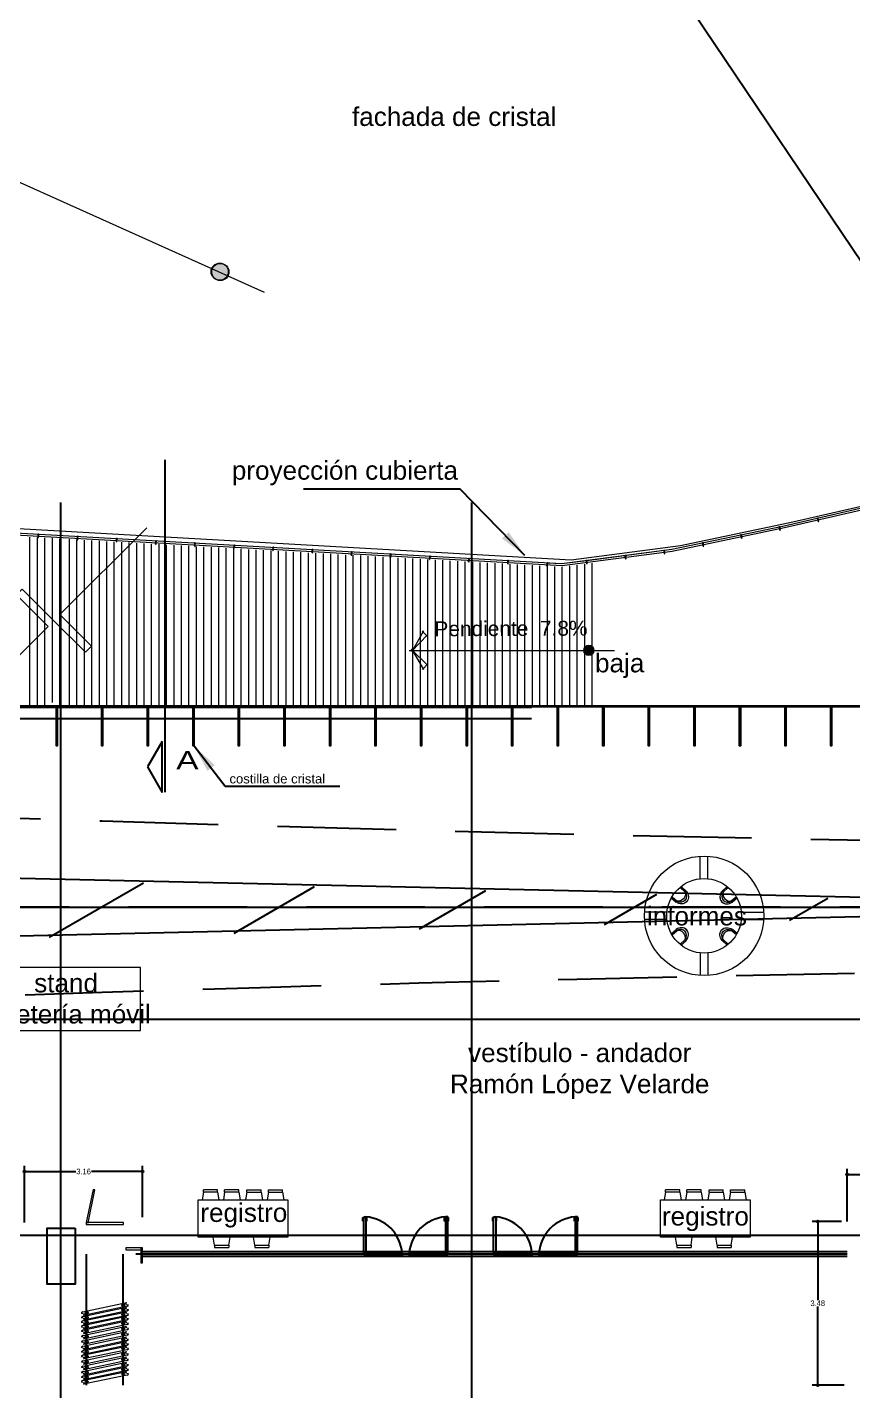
# Model space of a CAD drawing. Header units: millimetres. Extents: x 744843 to 745492, y 2520966 to 2521458.
# Drawn here: x 745370.4 to 745392.51, y 2521149.35 to 2521185.86 of the extents above; entities that cross this region are included whole.
import ezdxf

# ---------------------------------------------------------------- set-up
doc = ezdxf.new("R2010")
doc.units = ezdxf.units.MM
doc.header["$PDMODE"] = 35
doc.header["$PDSIZE"] = 1
for name, pattern in [('CENTRO2', [28.575, 19.05, -3.175, 3.175, -3.175]), ('HIDDEN', [9.525, 6.35, -3.175]), ('TRAZOS2', [9.525, 6.35, -3.175])]:
    doc.linetypes.add(name, pattern=pattern)
for name, color, linetype in [('A-Columnas_Pppal', 3, 'Continuous'), ('A_Arco', 22, 'Continuous'), ('A_Cotas_Paños', 8, 'Continuous'), ('A_Crsital_Costillas', 143, 'Continuous'), ('A_Ejes', 8, 'Continuous'), ('A_Muros_Mobiles', 16, 'Continuous'), ('PARAMENTO', 7, 'Continuous')]:
    doc.layers.add(name, color=color, linetype=linetype)
for name, color, linetype, lineweight in [('A_Barandal', 160, 'Continuous', 18), ('A_Cristal_Fachada', 151, 'Continuous', 20), ('A_Escaleras', 52, 'Continuous', 20), ('A_Muebles', 8, 'Continuous', 20), ('A_Puertas', 8, 'Continuous', 0), ('A_Textos', 4, 'Continuous', 20), ('A_Vitroblock', 143, 'Continuous', 20), ('placa de acero', 163, 'Continuous', 18)]:
    doc.layers.add(name, color=color, linetype=linetype, lineweight=lineweight)
doc.layers.get('A_Vitroblock').off()
doc.styles.add('Arial', font='arial.ttf', dxfattribs={"height": 1})
doc.styles.add('ARIAL1', font='ARIALN.TTF', dxfattribs={"width": 1.6})
doc.styles.add('escal 300', font='arial.ttf', dxfattribs={"height": 0.5})
doc.dimstyles.new('Cotas Interiores', dxfattribs={"dimtxt": 1, "dimasz": 0.75, "dimexe": 0.25, "dimexo": 1, "dimgap": 0.01, "dimtad": 1, "dimzin": 4, "dimdsep": 46, "dimtxsty": 'Arial', "dimblk": 'OPEN90', "dimcen": 2.5, "dimclrd": 256, "dimclre": 256, "dimclrt": 4, "dimazin": 1, "dimtfac": 1, "dimtmove": 0, "dimatfit": 3, "dimfxl": 1.25, "dimarcsym": 0})
doc.dimstyles.new('EJES', dxfattribs={"dimtxt": 0.25, "dimasz": 0.25, "dimexe": 0.5, "dimexo": 0.25, "dimgap": 0.01, "dimtad": 0, "dimtih": 1, "dimtoh": 1, "dimzin": 4, "dimdsep": 46, "dimtxsty": 'Standard', "dimblk": 'ORIGIN', "dimcen": 0.09, "dimclrd": 8, "dimclre": 8, "dimclrt": 4, "dimadec": 1, "dimazin": 0, "dimtfac": 1, "dimtofl": 0, "dimtmove": 2, "dimatfit": 3, "dimfxl": 0.15, "dimtolj": 1, "dimtzin": 0, "dimlwd": -1, "dimlwe": -1, "dimarcsym": 0})

# ---------------------------------------------------------------- blocks, each defined once
blk = doc.blocks.new('ARCO.A')
at = {"layer": 'A_Arco', "linetype": 'HIDDEN', "ltscale": 0.5}
blk.add_line((7.946, -18.364), (127.434, -18.364), dxfattribs=at)
blk.add_lwpolyline([(-1.81, -18.364), (-2.31, -14.364, 0.011309), (65.492, -16.72, 0.011377), (137.69, -14.364), (137.19, -18.364), (137.69, -22.364, 0.011377), (65.492, -20.007, 0.011309), (-2.31, -22.364)], format="xyb", close=True, dxfattribs=at)
blk = doc.blocks.new('_Open90')
at = {"color": 0, "linetype": 'ByBlock', "lineweight": -2}
for p, q in [((-0.5, 0.5), (0, 0)), ((0, 0), (-1, 0)), ((0, 0), (-0.5, -0.5))]:
    blk.add_line(p, q, dxfattribs=at)
blk = doc.blocks.new('_Origin')
at = {"color": 0, "linetype": 'ByBlock', "lineweight": -2}
blk.add_line((0, 0), (-1, 0), dxfattribs=at)
blk.add_circle((0, 0), 0.5, dxfattribs=at)
blk = doc.blocks.new('*D215')
at = {"layer": 'A_Cotas_Paños', "color": 8, "transparency": 16777216}
for p, q in [((745370.325, 2521153.847), (745370.325, 2521155.367)), ((745370.375, 2521155.217), (745371.696, 2521155.217)), ((745373.437, 2521155.217), (745372.116, 2521155.217)), ((745373.487, 2521153.997), (745373.487, 2521155.367))]:
    blk.add_line(p, q, dxfattribs=at)
at = {"layer": 'Defpoints', "color": 0, "transparency": 16777216}
for p in [(745370.325, 2521155.217), (745373.487, 2521153.847), (745370.325, 2521153.697)]:
    blk.add_point(p, dxfattribs=at)
at = {"layer": 'A_Cotas_Paños', "color": 8, "transparency": 16777216, "xscale": 0.05, "yscale": 0.05, "zscale": 0.05, "rotation": 180}
blk.add_blockref('_Origin', (745370.325, 2521155.217), dxfattribs=at)
at = {"layer": 'A_Cotas_Paños', "color": 8, "transparency": 16777216, "xscale": 0.05, "yscale": 0.05, "zscale": 0.05}
blk.add_blockref('_Origin', (745373.487, 2521155.217), dxfattribs=at)
at = {"layer": 'A_Cotas_Paños', "color": 4, "transparency": 16777216, "insert": (745371.906, 2521155.217), "char_height": 0.15, "attachment_point": 5}
blk.add_mtext('\\A1;3.16', dxfattribs=at)
blk = doc.blocks.new('*D217')
at = {"layer": 'A_Cotas_Paños', "color": 8, "transparency": 16777216}
for p, q in [((745392.357, 2521153.88), (745392.357, 2521155.288)), ((745395.483, 2521154.03), (745395.483, 2521155.288)), ((745392.407, 2521155.138), (745393.71, 2521155.138)), ((745395.433, 2521155.138), (745394.13, 2521155.138))]:
    blk.add_line(p, q, dxfattribs=at)
at = {"layer": 'Defpoints', "color": 0, "transparency": 16777216}
for p in [(745395.483, 2521155.138), (745392.357, 2521153.73), (745395.483, 2521153.88)]:
    blk.add_point(p, dxfattribs=at)
at = {"layer": 'A_Cotas_Paños', "color": 8, "transparency": 16777216, "xscale": 0.05, "yscale": 0.05, "zscale": 0.05, "rotation": 180}
blk.add_blockref('_Origin', (745392.357, 2521155.138), dxfattribs=at)
at = {"layer": 'A_Cotas_Paños', "color": 8, "transparency": 16777216, "xscale": 0.05, "yscale": 0.05, "zscale": 0.05}
blk.add_blockref('_Origin', (745395.483, 2521155.138), dxfattribs=at)
at = {"layer": 'A_Cotas_Paños', "color": 4, "transparency": 16777216, "insert": (745393.92, 2521155.138), "char_height": 0.15, "attachment_point": 5}
blk.add_mtext('\\A1;3.13', dxfattribs=at)
blk = doc.blocks.new('*D214')
at = {"layer": 'A_Cotas_Paños', "color": 8, "transparency": 16777216}
for p, q in [((745392.207, 2521153.88), (745391.419, 2521153.88)), ((745391.569, 2521153.83), (745391.569, 2521151.772)), ((745391.569, 2521149.545), (745391.569, 2521151.602)), ((745392.28, 2521149.495), (745391.419, 2521149.495))]:
    blk.add_line(p, q, dxfattribs=at)
at = {"layer": 'Defpoints', "color": 0, "transparency": 16777216}
for p in [(745391.569, 2521153.88), (745392.357, 2521153.88), (745392.43, 2521149.495)]:
    blk.add_point(p, dxfattribs=at)
at = {"layer": 'A_Cotas_Paños', "color": 8, "transparency": 16777216, "xscale": 0.05, "yscale": 0.05, "zscale": 0.05}
for p, rotation in [((745391.569, 2521153.88), 90), ((745391.569, 2521149.495), 270)]:
    blk.add_blockref('_Origin', p, dxfattribs=dict(at, rotation=rotation))
at = {"layer": 'A_Cotas_Paños', "color": 4, "transparency": 16777216, "insert": (745391.569, 2521151.687), "char_height": 0.15, "attachment_point": 5}
blk.add_mtext('\\A1;3.48', dxfattribs=at)
blk = doc.blocks.new('mesa salon')
at = {"layer": 'A_Muebles'}
for p, q in [((744027.801, 2519189.042), (744027.421, 2519189.042)), ((744027.421, 2519188.982), (744027.421, 2519189.042)), ((744027.801, 2519188.982), (744027.801, 2519189.042)), ((744028.378, 2519189.042), (744027.998, 2519189.042)), ((744027.998, 2519188.982), (744027.998, 2519189.042)), ((744028.378, 2519188.982), (744028.378, 2519189.042)), ((744028.593, 2519189.042), (744028.973, 2519189.042)), ((744028.593, 2519188.982), (744028.593, 2519189.042)), ((744028.973, 2519188.982), (744028.973, 2519189.042)), ((744029.163, 2519189.042), (744029.543, 2519189.042)), ((744029.163, 2519188.982), (744029.163, 2519189.042)), ((744029.543, 2519188.982), (744029.543, 2519189.042)), ((744027.421, 2519188.982), (744027.387, 2519188.773)), ((744027.801, 2519188.982), (744027.421, 2519188.982)), ((744027.801, 2519188.982), (744027.836, 2519188.773)), ((744027.998, 2519188.982), (744027.963, 2519188.773)), ((744028.378, 2519188.982), (744027.998, 2519188.982)), ((744028.378, 2519188.982), (744028.413, 2519188.773)), ((744028.593, 2519188.982), (744028.557, 2519188.773)), ((744028.593, 2519188.982), (744028.973, 2519188.982)), ((744028.973, 2519188.982), (744029.007, 2519188.773)), ((744029.163, 2519188.982), (744029.128, 2519188.773)), ((744029.163, 2519188.982), (744029.543, 2519188.982)), ((744029.543, 2519188.982), (744029.578, 2519188.773)), ((744027.785, 2519187.563), (744027.75, 2519187.773)), ((744028.165, 2519187.563), (744027.785, 2519187.563)), ((744027.785, 2519187.563), (744027.785, 2519187.503)), ((744028.165, 2519187.563), (744028.2, 2519187.773)), ((744028.165, 2519187.563), (744028.165, 2519187.503)), ((744028.861, 2519187.563), (744028.827, 2519187.773)), ((744029.241, 2519187.563), (744028.861, 2519187.563)), ((744028.861, 2519187.563), (744028.861, 2519187.503)), ((744029.241, 2519187.563), (744029.277, 2519187.773)), ((744029.241, 2519187.563), (744029.241, 2519187.503)), ((744028.165, 2519187.503), (744027.785, 2519187.503)), ((744029.241, 2519187.503), (744028.861, 2519187.503))]:
    blk.add_line(p, q, dxfattribs=at)
blk.add_lwpolyline([(744027.282, 2519188.773), (744027.282, 2519187.773), (744029.682, 2519187.773), (744029.682, 2519188.773)], close=True, dxfattribs=at)
blk = doc.blocks.new('uioo-flat-1')
at = {"layer": 'A_Escaleras', "lineweight": 9}
for p, q in [((-223.19, 27.06), (-220.862, 29.387)), ((-224.356, 27.585), (-224.199, 27.742)), ((-223.51, 26.74), (-224.356, 27.585)), ((-224.199, 27.742), (-223.354, 26.896)), ((-223.19, 27.06), (-222.344, 26.214)), ((-225.911, 24.339), (-223.51, 26.74)), ((-223.354, 26.896), (-222.508, 26.051)), ((-222.508, 26.051), (-222.344, 26.214))]:
    blk.add_line(p, q, dxfattribs=at)
blk = doc.blocks.new('Flecha_3-flat-2-flat-1')
at = {"layer": 'A_Escaleras'}
for p, q in [((-0.032, -0.033), (0.402, 0.414)), ((0.292, 0.52), (-0.023, -0.04)), ((0.402, 0.374), (0.258, 0.515)), ((-0.033, 0.033), (0.41, -0.406)), ((0.301, -0.515), (-0.023, 0.04)), ((0.409, -0.366), (0.268, -0.51))]:
    blk.add_line(p, q, dxfattribs=at)
blk = doc.blocks.new('A$C05567849')
at = {"layer": 'A_Muros_Mobiles', "color": 8, "linetype": 'ByBlock', "lineweight": 5}
for p, q in [((-12, 0), (-12.35, -0.17)), ((-12, 0), (0, 0)), ((0, 0), (-0.35, -0.17)), ((-12.35, -0.17), (-12.35, -0.33)), ((-12, -0.5), (-12.35, -0.33)), ((-12, -0.5), (-11.65, -0.67)), ((-12, -1), (-11.65, -0.83)), ((0, -1), (-12, -1)), ((-11.65, -0.83), (-11.65, -0.67)), ((-0.35, -0.17), (-0.35, -0.33)), ((0, -0.5), (-0.35, -0.33)), ((0, -0.5), (0.35, -0.67)), ((0, -1), (0.35, -0.83)), ((0.35, -0.83), (0.35, -0.67))]:
    blk.add_line(p, q, dxfattribs=at)
for centre, radius in [((-11, -0.5), 0.373), ((-11, -0.5), 0.0915), ((-1, -0.5), 0.373), ((-1, -0.5), 0.0915)]:
    blk.add_circle(centre, radius, dxfattribs=at)
blk = doc.blocks.new('A$C051F1080-flat-17')
at = {"layer": 'A_Muros_Mobiles'}
for p, q in [((0, 0), (0, 0.06)), ((0, 0.06), (1, 0.06)), ((1, 0), (0, 0)), ((1, 0.06), (1, 0))]:
    blk.add_line(p, q, dxfattribs=at)
at = {"layer": 'A_Muros_Mobiles', "color": 8}
for p, q in [((0.887, 0.072), (0.887, 0.081)), ((0.887, 0.081), (0.982, 0.081)), ((0.982, 0.072), (0.887, 0.072)), ((0.962, 0.06), (0.962, 0.072)), ((0.962, 0.072), (0.97, 0.072)), ((0.97, 0.06), (0.962, 0.06)), ((0.97, 0), (0.962, 0)), ((0.962, 0), (0.962, -0.012)), ((0.97, 0.072), (0.97, 0.06)), ((0.97, -0.012), (0.97, 0)), ((0.982, 0.081), (0.982, 0.072)), ((0.982, -0.012), (0.887, -0.012)), ((0.887, -0.012), (0.887, -0.021)), ((0.887, -0.021), (0.982, -0.021)), ((0.962, -0.012), (0.97, -0.012)), ((0.982, -0.021), (0.982, -0.012))]:
    blk.add_line(p, q, dxfattribs=at)
blk = doc.blocks.new('A$C051F1080-flat-18')
at = {"color": 16}
for p, q in [((-0.06, 1), (0, 1)), ((0, 0), (-0.06, 0))]:
    blk.add_line(p, q, dxfattribs=at)
at = {"layer": 'A_Muros_Mobiles', "color": 8}
for p, q in [((-0.081, 0.887), (-0.081, 0.982)), ((-0.081, 0.982), (-0.072, 0.982)), ((-0.072, 0.887), (-0.081, 0.887)), ((-0.072, 0.982), (-0.072, 0.887)), ((-0.072, 0.962), (-0.072, 0.97)), ((-0.072, 0.97), (-0.06, 0.97)), ((-0.06, 0.962), (-0.072, 0.962)), ((-0.06, 0.97), (-0.06, 0.962)), ((0, 0.97), (0, 0.962)), ((0.012, 0.97), (0, 0.97)), ((0, 0.962), (0.012, 0.962)), ((0.012, 0.982), (0.012, 0.887)), ((0.021, 0.982), (0.012, 0.982)), ((0.012, 0.962), (0.012, 0.97)), ((0.012, 0.887), (0.021, 0.887)), ((0.021, 0.887), (0.021, 0.982))]:
    blk.add_line(p, q, dxfattribs=at)
at = {"layer": 'A_Muros_Mobiles', "color": 16}
for p, q in [((-0.06, 0), (-0.06, 1)), ((0, 1), (0, 0))]:
    blk.add_line(p, q, dxfattribs=at)
blk = doc.blocks.new('A$C0FF00F17-flat-9')
at = {"layer": 'A_Muros_Mobiles', "color": 8, "linetype": 'TRAZOS2'}
blk.add_ellipse((-0.054, -0.024), major_axis=(-0.748, 0.748), ratio=1, start_param=4.006528, end_param=5.41825, dxfattribs=at)
at = {"layer": 'A_Muros_Mobiles'}
for name, p in [('A$C051F1080-flat-18', (0.03, 0.03)), ('A$C051F1080-flat-17', (0, 0))]:
    blk.add_blockref(name, p, dxfattribs=at)
blk = doc.blocks.new('A$C051F1080-flat-19')
at = {"layer": 'A_Muros_Mobiles'}
for p, q in [((0, 0.06), (-1, 0.06)), ((-1, 0.06), (-1, 0)), ((-1, 0), (0, 0)), ((0, 0), (0, 0.06))]:
    blk.add_line(p, q, dxfattribs=at)
at = {"layer": 'A_Muros_Mobiles', "color": 8}
for p, q in [((-0.887, 0.081), (-0.982, 0.081)), ((-0.982, 0.081), (-0.982, 0.072)), ((-0.982, 0.072), (-0.887, 0.072)), ((-0.962, 0.072), (-0.97, 0.072)), ((-0.97, 0.072), (-0.97, 0.06)), ((-0.97, 0.06), (-0.962, 0.06)), ((-0.97, 0), (-0.962, 0)), ((-0.97, -0.012), (-0.97, 0)), ((-0.962, 0.06), (-0.962, 0.072)), ((-0.962, 0), (-0.962, -0.012)), ((-0.887, 0.072), (-0.887, 0.081)), ((-0.982, -0.012), (-0.887, -0.012)), ((-0.982, -0.021), (-0.982, -0.012)), ((-0.887, -0.021), (-0.982, -0.021)), ((-0.962, -0.012), (-0.97, -0.012)), ((-0.887, -0.012), (-0.887, -0.021))]:
    blk.add_line(p, q, dxfattribs=at)
blk = doc.blocks.new('A$C051F1080-flat-20')
at = {"layer": 'A_Muros_Mobiles', "color": 8}
for p, q in [((-0.021, 0.887), (-0.021, 0.982)), ((-0.021, 0.982), (-0.012, 0.982)), ((-0.012, 0.887), (-0.021, 0.887)), ((-0.012, 0.982), (-0.012, 0.887)), ((-0.012, 0.962), (-0.012, 0.97)), ((-0.012, 0.97), (0, 0.97)), ((0, 0.962), (-0.012, 0.962)), ((0, 0.97), (0, 0.962)), ((0.06, 0.97), (0.06, 0.962)), ((0.072, 0.97), (0.06, 0.97)), ((0.06, 0.962), (0.072, 0.962)), ((0.072, 0.982), (0.072, 0.887)), ((0.081, 0.982), (0.072, 0.982)), ((0.072, 0.962), (0.072, 0.97)), ((0.072, 0.887), (0.081, 0.887)), ((0.081, 0.887), (0.081, 0.982))]:
    blk.add_line(p, q, dxfattribs=at)
at = {"layer": 'A_Muros_Mobiles'}
for p, q in [((0.06, 1), (0, 1)), ((0, 1), (0, 0)), ((0.06, 0), (0.06, 1)), ((0, 0), (0.06, 0))]:
    blk.add_line(p, q, dxfattribs=at)
blk = doc.blocks.new('A$C0FF00F17-flat-10')
at = {"layer": 'A_Muros_Mobiles', "color": 8, "linetype": 'TRAZOS2'}
blk.add_ellipse((0.054, -0.024), major_axis=(-0.748, -0.748), ratio=1, start_param=-2.276657, end_param=-0.864936, dxfattribs=at)
at = {"layer": 'A_Muros_Mobiles'}
for name, p in [('A$C051F1080-flat-20', (-0.03, 0.03)), ('A$C051F1080-flat-19', (0, 0))]:
    blk.add_blockref(name, p, dxfattribs=at)
blk = doc.blocks.new('gdsx')
at = {"color": 251}
for p, q in [((745328.941, 2521133.402), (745328.954, 2521133.402)), ((745328.941, 2521133.394), (745328.954, 2521133.394)), ((745328.941, 2521133.388), (745328.954, 2521133.388)), ((745328.941, 2521133.382), (745328.954, 2521133.382)), ((745328.941, 2521133.378), (745328.954, 2521133.378)), ((745328.941, 2521133.374), (745328.954, 2521133.374)), ((745328.941, 2521133.372), (745328.954, 2521133.372)), ((745328.941, 2521133.37), (745328.954, 2521133.37))]:
    blk.add_line(p, q, dxfattribs=at)
at = {"layer": 'placa de acero'}
for p, q in [((745328.941, 2521133.369), (745328.941, 2521133.469)), ((745328.941, 2521133.469), (745328.954, 2521133.469)), ((745328.941, 2521133.469), (745328.954, 2521133.469)), ((745328.941, 2521133.369), (745328.941, 2521133.469)), ((745328.954, 2521133.409), (745328.941, 2521133.409)), ((745328.954, 2521133.409), (745328.941, 2521133.409)), ((745328.941, 2521133.369), (745328.954, 2521133.369)), ((745328.941, 2521133.369), (745328.954, 2521133.369)), ((745328.954, 2521133.369), (745328.954, 2521133.469)), ((745328.954, 2521133.369), (745328.954, 2521133.469))]:
    blk.add_line(p, q, dxfattribs=at)
blk.add_circle((745328.948, 2521133.439), 0.00635, dxfattribs=at)
blk.add_circle((745328.948, 2521133.439), 0.00635, dxfattribs=at)

msp = doc.modelspace()

# ---------------------------------------------------------------- hatches: boundary and pattern name
at = {"layer": 'A_Arco'}
h = msp.add_hatch(dxfattribs=at)
h.set_pattern_fill('LINE', color=256, scale=0.75, angle=30.0147, style=0)
h.set_pattern_definition([(30.01473568, (-1312.633, 561.468), (-1.1911553357, 2.0619167123), [])])
h.paths.add_polyline_path([(745151.631, 2521167.947), (745404.311, 2521162.258), (745151.634, 2521156.44)])
at = {"layer": 'A_Escaleras'}
for points in [[(745375.683, 2521179.129, -1), (745375.421, 2521179.506, -1)], [(745385.513, 2521169.29, 1), (745385.365, 2521169.059, 1)]]:
    msp.add_hatch(color=256, dxfattribs=at).paths.add_polyline_path(points)

# ---------------------------------------------------------------- linework, layer by layer
at = {"color": 8, "ltscale": 0.15}
msp.add_line((745374.084, 2521174.279, 0.927), (745374.084, 2521165.377, 0.927), dxfattribs=at)
at = {"color": 8, "ltscale": 2.5}
for p, q in [((745374.009, 2521166.733, 0.927), (745373.616, 2521166.052, 0.927)), ((745374.009, 2521165.37, 0.927), (745374.009, 2521166.733, 0.927)), ((745373.616, 2521166.052, 0.927), (745374.009, 2521165.37, 0.927))]:
    msp.add_line(p, q, dxfattribs=at)
at = {"color": 1, "linetype": 'CENTRO2'}
msp.add_line((745392.357, 2521153.002), (745371.987, 2521153.002), dxfattribs=at)
at = {"color": 16, "linetype": 'Continuous'}
for p, q in [((745392.357, 2521153.062), (745373.487, 2521153.062)), ((745392.357, 2521152.942), (745373.487, 2521152.942))]:
    msp.add_line(p, q, dxfattribs=at)
at = {"layer": 'A-Columnas_Pppal'}
msp.add_lwpolyline([(745371.678, 2521153.697), (745371.678, 2521152.198), (745370.928, 2521152.198), (745370.928, 2521153.697)], close=True, dxfattribs=at)
at = {"layer": 'A_Arco'}
msp.add_line((745468.683, 2521066.502), (745205.707, 2521458.024), dxfattribs=at)
msp.add_lwpolyline([(745151.652, 2521167.997), (745404.332, 2521162.308), (745151.655, 2521156.49)], close=True, dxfattribs=at)
at = {"layer": 'A_Barandal'}
msp.add_line((745372.168, 2521172.242, 2.46), (745372.168, 2521172.242, 2.46), dxfattribs=at)
at = {"layer": 'A_Barandal', "elevation": 2.46}
for points in [[(745353.797, 2521185.408), (745354.118, 2521183.754), (745354.909, 2521181.482), (745356.374, 2521178.955), (745357.933, 2521177.05), (745359.921, 2521175.229), (745362.069, 2521173.864), (745365.187, 2521172.751), (745368.477, 2521172.363), (745384.721, 2521171.449), (745387.668, 2521171.834), (745390.68, 2521172.463), (745393.6, 2521173.135), (745396.751, 2521173.484), (745399.911, 2521173.548), (745403.076, 2521173.338), (745406.106, 2521172.853), (745409.156, 2521172.062), (745412.268, 2521171.381), (745414.923, 2521171.316), (745416.676, 2521171.266), (745422.635, 2521171.464), (745422.765, 2521171.472)], [(745356.259, 2521179.254), (745356.416, 2521178.984), (745357.97, 2521177.085), (745359.952, 2521175.27), (745362.091, 2521173.91), (745365.198, 2521172.801), (745368.482, 2521172.414), (745384.719, 2521171.5), (745387.66, 2521171.884), (745390.67, 2521172.513), (745393.592, 2521173.185), (745396.747, 2521173.534), (745399.912, 2521173.599), (745403.082, 2521173.388), (745406.116, 2521172.903), (745409.168, 2521172.112), (745412.274, 2521171.432), (745414.924, 2521171.366), (745416.676, 2521171.316), (745422.633, 2521171.515), (745422.762, 2521171.523)], [(745385.381, 2521171.586), (745387.66, 2521171.884), (745390.67, 2521172.513), (745393.592, 2521173.185), (745396.747, 2521173.534), (745399.912, 2521173.599), (745403.082, 2521173.388), (745406.116, 2521172.903), (745409.168, 2521172.112), (745412.274, 2521171.432), (745414.924, 2521171.366), (745416.676, 2521171.316), (745422.633, 2521171.515), (745422.764, 2521171.523)], [(745384.333, 2521171.521), (745384.719, 2521171.5), (745385.375, 2521171.585)]]:
    msp.add_lwpolyline(points, dxfattribs=at)
at = {"layer": 'A_Cristal_Fachada', "linetype": 'Continuous'}
msp.add_lwpolyline([(745348.976, 2521159.6), (745360.237, 2521159.601), (745360.237, 2521167.676), (745396.397, 2521167.676), (745396.397, 2521167.688), (745360.225, 2521167.688), (745360.225, 2521159.613), (745348.976, 2521159.612)], close=True, dxfattribs=at)
at = {"layer": 'A_Crsital_Costillas'}
for points in [[(745371.177, 2521167.676), (745371.196, 2521167.676), (745371.196, 2521166.616), (745371.177, 2521166.616)], [(745372.397, 2521167.676), (745372.416, 2521167.676), (745372.416, 2521166.616), (745372.397, 2521166.616)], [(745373.617, 2521167.676), (745373.636, 2521167.676), (745373.636, 2521166.616), (745373.617, 2521166.616)], [(745374.837, 2521167.676), (745374.856, 2521167.676), (745374.856, 2521166.616), (745374.837, 2521166.616)], [(745376.057, 2521167.676), (745376.076, 2521167.676), (745376.076, 2521166.616), (745376.057, 2521166.616)], [(745377.277, 2521167.676), (745377.296, 2521167.676), (745377.296, 2521166.616), (745377.277, 2521166.616)], [(745378.497, 2521167.676), (745378.516, 2521167.676), (745378.516, 2521166.616), (745378.497, 2521166.616)], [(745379.717, 2521167.676), (745379.736, 2521167.676), (745379.736, 2521166.616), (745379.717, 2521166.616)], [(745380.937, 2521167.676), (745380.956, 2521167.676), (745380.956, 2521166.616), (745380.937, 2521166.616)], [(745382.157, 2521167.676), (745382.176, 2521167.676), (745382.176, 2521166.616), (745382.157, 2521166.616)], [(745383.377, 2521167.676), (745383.396, 2521167.676), (745383.396, 2521166.616), (745383.377, 2521166.616)], [(745384.597, 2521167.676), (745384.616, 2521167.676), (745384.616, 2521166.616), (745384.597, 2521166.616)], [(745385.817, 2521167.676), (745385.836, 2521167.676), (745385.836, 2521166.616), (745385.817, 2521166.616)], [(745387.037, 2521167.676), (745387.056, 2521167.676), (745387.056, 2521166.616), (745387.037, 2521166.616)], [(745388.257, 2521167.676), (745388.276, 2521167.676), (745388.276, 2521166.616), (745388.257, 2521166.616)], [(745389.477, 2521167.676), (745389.496, 2521167.676), (745389.496, 2521166.616), (745389.477, 2521166.616)], [(745390.697, 2521167.676), (745390.716, 2521167.676), (745390.716, 2521166.616), (745390.697, 2521166.616)], [(745391.917, 2521167.676), (745391.936, 2521167.676), (745391.936, 2521166.616), (745391.917, 2521166.616)]]:
    msp.add_lwpolyline(points, close=True, dxfattribs=at)
at = {"layer": 'A_Ejes'}
for p, q in [((745371.3, 2521057.851), (745371.3, 2521173.138)), ((745382.3, 2521057.851), (745382.3, 2521173.138))]:
    msp.add_line(p, q, dxfattribs=at)
at = {"layer": 'A_Ejes', "ltscale": 0.5}
for p, q in [((745296.02, 2521167.668), (745459.353, 2521167.668)), ((745296.02, 2521162.298), (745459.353, 2521162.298)), ((745302.007, 2521159.298), (745459.353, 2521159.298)), ((745296.02, 2521153.508), (745459.353, 2521153.508))]:
    msp.add_line(p, q, dxfattribs=at)
at = {"layer": 'A_Escaleras'}
msp.add_line((745376.748, 2521178.764), (745368.599, 2521182.425), dxfattribs=at)
at = {"layer": 'A_Escaleras', "lineweight": 9}
for p, q in [((745370.468, 2521167.688), (745370.468, 2521172.211)), ((745370.668, 2521167.688), (745370.668, 2521172.2)), ((745370.868, 2521167.688), (745370.868, 2521172.189)), ((745371.068, 2521167.783), (745371.068, 2521172.177)), ((745371.268, 2521167.688), (745371.268, 2521172.166)), ((745371.528, 2521167.688), (745371.528, 2521172.151)), ((745371.728, 2521167.688), (745371.728, 2521172.14)), ((745371.928, 2521167.688), (745371.928, 2521172.129)), ((745372.128, 2521167.688), (745372.128, 2521172.118)), ((745372.328, 2521167.688), (745372.328, 2521172.106)), ((745372.528, 2521167.688), (745372.528, 2521172.095)), ((745372.728, 2521167.688), (745372.728, 2521172.084)), ((745372.928, 2521167.688), (745372.928, 2521172.073)), ((745373.128, 2521167.688), (745373.128, 2521172.061)), ((745373.328, 2521167.688), (745373.328, 2521172.05)), ((745373.528, 2521167.688), (745373.528, 2521172.039)), ((745373.528, 2521167.688), (745373.528, 2521172.039)), ((745373.728, 2521167.688), (745373.728, 2521172.028)), ((745373.928, 2521167.688), (745373.928, 2521172.016)), ((745374.128, 2521167.688), (745374.128, 2521172.005)), ((745374.328, 2521167.688), (745374.328, 2521171.994)), ((745374.328, 2521167.688), (745374.328, 2521171.994)), ((745374.528, 2521167.688), (745374.528, 2521171.983)), ((745374.728, 2521167.688), (745374.728, 2521171.971)), ((745374.928, 2521167.688), (745374.928, 2521171.96)), ((745375.128, 2521167.688), (745375.128, 2521171.949)), ((745375.328, 2521167.688), (745375.328, 2521171.938)), ((745375.528, 2521167.688), (745375.528, 2521171.926)), ((745375.728, 2521167.688), (745375.728, 2521171.915)), ((745375.928, 2521167.688), (745375.928, 2521171.904)), ((745376.128, 2521167.688), (745376.128, 2521171.892)), ((745376.328, 2521167.688), (745376.328, 2521171.881)), ((745376.528, 2521167.688), (745376.528, 2521171.87)), ((745376.728, 2521167.688), (745376.728, 2521171.859)), ((745376.728, 2521167.688), (745376.728, 2521171.859)), ((745376.928, 2521167.688), (745376.928, 2521171.847)), ((745377.128, 2521167.688), (745377.128, 2521171.836)), ((745377.328, 2521167.688), (745377.328, 2521171.825)), ((745377.528, 2521167.688), (745377.528, 2521171.814)), ((745377.528, 2521167.688), (745377.528, 2521171.814)), ((745377.728, 2521167.688), (745377.728, 2521171.802)), ((745377.928, 2521167.688), (745377.928, 2521171.791)), ((745378.128, 2521167.688), (745378.128, 2521171.78)), ((745378.328, 2521167.688), (745378.328, 2521171.769)), ((745378.528, 2521167.688), (745378.528, 2521171.757)), ((745378.728, 2521167.688), (745378.728, 2521171.746)), ((745378.928, 2521167.688), (745378.928, 2521171.735)), ((745379.128, 2521167.688), (745379.128, 2521171.724)), ((745379.128, 2521167.688), (745379.128, 2521171.724)), ((745379.328, 2521167.688), (745379.328, 2521171.712)), ((745379.528, 2521167.688), (745379.528, 2521171.701)), ((745379.728, 2521167.688), (745379.728, 2521171.69)), ((745379.928, 2521167.688), (745379.928, 2521171.678)), ((745380.128, 2521167.688), (745380.128, 2521171.667)), ((745380.328, 2521167.688), (745380.328, 2521171.656)), ((745380.528, 2521167.688), (745380.528, 2521171.645)), ((745380.728, 2521167.688), (745380.728, 2521171.633)), ((745380.928, 2521167.688), (745380.928, 2521171.622)), ((745381.128, 2521167.688), (745381.128, 2521171.611)), ((745381.328, 2521167.688), (745381.328, 2521171.6)), ((745381.528, 2521167.688), (745381.528, 2521171.588)), ((745381.728, 2521167.688), (745381.728, 2521171.577)), ((745381.928, 2521167.688), (745381.928, 2521171.566)), ((745382.128, 2521167.688), (745382.128, 2521171.555)), ((745382.328, 2521167.688), (745382.328, 2521171.543)), ((745382.328, 2521167.688), (745382.328, 2521171.543)), ((745382.528, 2521167.688), (745382.528, 2521171.532)), ((745382.728, 2521167.688), (745382.728, 2521171.521)), ((745382.928, 2521167.688), (745382.928, 2521171.51)), ((745383.128, 2521167.688), (745383.128, 2521171.498)), ((745383.128, 2521167.758), (745383.128, 2521171.498)), ((745383.328, 2521167.688), (745383.328, 2521171.487)), ((745383.528, 2521167.688), (745383.528, 2521171.476)), ((745383.728, 2521167.688), (745383.728, 2521171.464)), ((745383.928, 2521167.688), (745383.928, 2521171.453)), ((745383.928, 2521167.688), (745383.928, 2521171.453)), ((745384.128, 2521167.688), (745384.128, 2521171.442)), ((745384.328, 2521167.688), (745384.328, 2521171.431)), ((745384.528, 2521167.688), (745384.528, 2521171.419)), ((745384.728, 2521167.688), (745384.728, 2521171.409)), ((745384.928, 2521167.688), (745384.928, 2521171.435)), ((745385.128, 2521167.688), (745385.128, 2521171.461)), ((745385.328, 2521167.688), (745385.328, 2521171.488)), ((745385.528, 2521167.688), (745385.528, 2521171.514)), ((745385.562, 2521167.688), (745345.372, 2521167.688))]:
    msp.add_line(p, q, dxfattribs=at)
at = {"layer": 'A_Escaleras', "ltscale": 0.0065}
msp.add_line((745380.625, 2521169.175), (745386.124, 2521169.175), dxfattribs=at)
at = {"layer": 'A_Escaleras', "lineweight": 9}
msp.add_lwpolyline([(745360.232, 2521167.479), (745345.786, 2521167.58, -0.105208), (745354.129, 2521185.571), (745354.466, 2521183.83), (745355.252, 2521181.575), (745356.708, 2521179.064), (745358.256, 2521177.172), (745360.232, 2521175.362), (745362.362, 2521174.009), (745365.457, 2521172.904), (745368.733, 2521172.518), (745384.964, 2521171.604), (745387.897, 2521171.987), (745390.904, 2521172.615), (745393.829, 2521173.288), (745396.99, 2521173.638), (745400.16, 2521173.703), (745403.335, 2521173.492), (745406.374, 2521173.006), (745409.428, 2521172.214), (745412.527, 2521171.535)], format="xyb", dxfattribs=at)
at = {"layer": 'A_Escaleras'}
for centre, radius in [((745375.552, 2521179.318), 0.23), ((745375.567, 2521179.311), 0.23), ((745385.439, 2521169.175), 0.137)]:
    msp.add_circle(centre, radius, dxfattribs=at)
at = {"layer": 'A_Muebles', "lineweight": 9, "ltscale": 0.0065}
for p, q in [((745388.424, 2521163.06), (745388.423, 2521163.662)), ((745388.624, 2521163.061), (745388.623, 2521163.663)), ((745387.905, 2521162.85), (745388.041, 2521162.728)), ((745387.908, 2521162.85), (745388.045, 2521162.728)), ((745389.147, 2521162.85), (745389.01, 2521162.728)), ((745389.15, 2521162.85), (745389.014, 2521162.728)), ((745387.639, 2521162.551), (745387.773, 2521162.431)), ((745387.642, 2521162.551), (745387.777, 2521162.431)), ((745387.662, 2521162.577), (745387.799, 2521162.456)), ((745387.666, 2521162.577), (745387.802, 2521162.456)), ((745387.882, 2521162.823), (745388.018, 2521162.702)), ((745387.885, 2521162.823), (745388.021, 2521162.702)), ((745389.17, 2521162.823), (745389.034, 2521162.702)), ((745389.173, 2521162.823), (745389.037, 2521162.702)), ((745389.389, 2521162.577), (745389.253, 2521162.456)), ((745389.393, 2521162.577), (745389.256, 2521162.456)), ((745389.413, 2521162.551), (745389.278, 2521162.431)), ((745389.416, 2521162.551), (745389.282, 2521162.431)), ((745387.534, 2521162.165), (745386.932, 2521162.165)), ((745389.518, 2521162.165), (745390.12, 2521162.165)), ((745389.521, 2521162.165), (745390.126, 2521162.165)), ((745387.534, 2521161.965), (745386.932, 2521161.965)), ((745389.518, 2521161.965), (745390.12, 2521161.965)), ((745387.639, 2521161.58), (745387.773, 2521161.7)), ((745387.642, 2521161.58), (745387.777, 2521161.7)), ((745387.662, 2521161.554), (745387.799, 2521161.675)), ((745387.666, 2521161.554), (745387.802, 2521161.675)), ((745387.882, 2521161.308), (745388.018, 2521161.429)), ((745387.885, 2521161.308), (745388.021, 2521161.429)), ((745387.905, 2521161.281), (745388.041, 2521161.403)), ((745387.908, 2521161.281), (745388.045, 2521161.403)), ((745389.147, 2521161.281), (745389.01, 2521161.403)), ((745389.15, 2521161.281), (745389.014, 2521161.403)), ((745389.17, 2521161.308), (745389.034, 2521161.429)), ((745389.173, 2521161.308), (745389.037, 2521161.429)), ((745389.389, 2521161.554), (745389.253, 2521161.675)), ((745389.393, 2521161.554), (745389.256, 2521161.675)), ((745389.413, 2521161.58), (745389.278, 2521161.7)), ((745389.416, 2521161.58), (745389.282, 2521161.7)), ((745388.424, 2521161.071), (745388.423, 2521160.469)), ((745388.624, 2521161.07), (745388.623, 2521160.468))]:
    msp.add_line(p, q, dxfattribs=at)
at = {"layer": 'A_Muebles', "ltscale": 0.0065}
msp.add_lwpolyline([(745373.426, 2521160.68), (745369.343, 2521160.68), (745369.343, 2521158.994), (745373.426, 2521158.994)], close=True, dxfattribs=at)
at = {"layer": 'A_Muebles', "lineweight": 9, "ltscale": 0.0065}
for radius in [1.6, 1]:
    msp.add_circle((745388.526, 2521162.065), radius, dxfattribs=at)
at = {"layer": 'A_Muebles', "lineweight": 9, "ltscale": 0.0065, "extrusion": (0, 0, -1)}
for centre, major_axis, start_param, end_param in [((745387.887, 2521162.598), (0.172, -0.153), -1.447759, 1.458692), ((745387.891, 2521162.598), (0.172, -0.153), -1.447759, 1.458692), ((745387.79, 2521162.684), (0.184, -0.164), -0.871345, 0.871345), ((745387.87, 2521162.613), (-0.146, 0.13), 1.836941, 4.446244), ((745387.793, 2521162.684), (0.184, -0.164), -0.871345, 0.871345), ((745387.873, 2521162.613), (-0.146, 0.13), 1.836941, 4.446244), ((745389.164, 2521161.533), (-0.172, 0.153), -1.447759, 1.458692), ((745389.168, 2521161.533), (-0.172, 0.153), -1.447759, 1.458692), ((745389.182, 2521161.518), (0.146, -0.13), 1.836941, 4.446244), ((745389.185, 2521161.518), (0.146, -0.13), 1.836941, 4.446244), ((745389.262, 2521161.447), (-0.184, 0.164), -0.871345, 0.871345), ((745389.265, 2521161.447), (-0.184, 0.164), -0.871345, 0.871345)]:
    msp.add_ellipse(centre, major_axis=major_axis, ratio=0.875, start_param=start_param, end_param=end_param, dxfattribs=at)
at = {"layer": 'A_Muebles', "lineweight": 9, "ltscale": 0.0065}
for centre, major_axis, start_param, end_param in [((745389.164, 2521162.598), (-0.172, -0.153), -1.447759, 1.458692), ((745389.168, 2521162.598), (-0.172, -0.153), -1.447759, 1.458692), ((745389.182, 2521162.613), (0.146, 0.13), 1.836941, 4.446244), ((745389.185, 2521162.613), (0.146, 0.13), 1.836941, 4.446244), ((745389.262, 2521162.684), (-0.184, -0.164), -0.871345, 0.871345), ((745389.265, 2521162.684), (-0.184, -0.164), -0.871345, 0.871345), ((745387.887, 2521161.533), (0.172, 0.153), -1.447759, 1.458692), ((745387.891, 2521161.533), (0.172, 0.153), -1.447759, 1.458692), ((745387.87, 2521161.518), (-0.146, -0.13), 1.836941, 4.446244), ((745387.79, 2521161.447), (0.184, 0.164), -0.871345, 0.871345), ((745387.873, 2521161.518), (-0.146, -0.13), 1.836941, 4.446244), ((745387.793, 2521161.447), (0.184, 0.164), -0.871345, 0.871345)]:
    msp.add_ellipse(centre, major_axis=major_axis, ratio=0.875, start_param=start_param, end_param=end_param, dxfattribs=at)
at = {"layer": 'A_Muros_Mobiles', "color": 1, "linetype": 'CENTRO2'}
for p, q in [((745371.987, 2521149.495), (745371.987, 2521153.002)), ((745392.357, 2521153.002), (745371.987, 2521153.002)), ((745372.967, 2521149.495), (745372.967, 2521153.002))]:
    msp.add_line(p, q, dxfattribs=at)
at = {"layer": 'A_Muros_Mobiles', "color": 16, "linetype": 'Continuous'}
for p, q in [((745392.357, 2521153.062), (745373.487, 2521153.062)), ((745392.357, 2521152.942), (745373.487, 2521152.942))]:
    msp.add_line(p, q, dxfattribs=at)
at = {"layer": 'A_Puertas'}
for points in [[(745372.027, 2521153.84), (745372.21, 2521154.73), (745372.16, 2521154.737), (745371.977, 2521153.847)], [(745371.977, 2521153.797), (745372.977, 2521153.797), (745372.977, 2521153.847), (745371.977, 2521153.847)]]:
    msp.add_lwpolyline(points, close=True, dxfattribs=at)
for points in [[(745373.486, 2521153.17), (745373.036, 2521153.17), (745373.036, 2521153.12), (745373.436, 2521153.12)], [(745373.436, 2521153.17), (745373.436, 2521152.77), (745373.486, 2521152.77), (745373.486, 2521153.17)]]:
    msp.add_lwpolyline(points, dxfattribs=at)
at = {"layer": 'PARAMENTO', "color": 1}
for points in [[(745349.231, 2521153.719), (745349.216, 2521159.316), (745360.368, 2521159.157), (745360.229, 2521167.651), (745383.9, 2521167.647)], [(745349.531, 2521153.72), (745349.516, 2521159.012), (745360.673, 2521158.852), (745360.534, 2521167.351), (745383.9, 2521167.347)]]:
    msp.add_lwpolyline(points, dxfattribs=at)

# ---------------------------------------------------------------- block references
at = {"layer": 'A_Arco', "linetype": 'Continuous', "lineweight": 30, "ltscale": 0.1}
msp.add_blockref('ARCO.A', (745336.588, 2521180.672), dxfattribs=at)
at = {"layer": 'A_Barandal'}
for p, rotation in [((573810.918, -102219.982, 2.46), 12.72734152851872), ((577002.133, -102427.048, 2.46), 12.79705834724335), ((-119112.193, 38371.752, 2.46), 357.2718552800566), ((-119111.143, 38371.694, 2.46), 357.2718552800566), ((-119110.094, 38371.638, 2.46), 357.2718552800566), ((-104313.372, 33269.22, 2.46), 357.6129446735716), ((-104312.325, 33269.16, 2.46), 357.6129446735716), ((-201055.808, 68439.617, 2.46), 355.3693687842251), ((563135.125, -101500.796, 2.46), 12.49421419702058), ((527993.545, -98821.655, 2.46), 11.72609635822007), ((-201024.91, 68428.045, 2.46), 355.3700660855286), ((-201197.749, 68495.084, 2.46), 355.3660040104011), ((-90828.463, 28705.949, 2.46), 357.9230928746294), ((-201227.135, 68507.115, 2.46), 355.3652685881701), ((-201231.378, 68509.099, 2.46), 355.3651449734778), ((-201039.753, 68435.491, 2.46), 355.3695968999585), ((320174.458, -73211.437, 2.46), 7.161531674589573), ((311605.055, -71792.086, 2.46), 6.972205707242686), ((-86173.764, 27150.319, 2.46), 358.029963411067), ((-127381.5, 41270.519, 2.46), 357.0805977800558), ((358244.248, -79165.11, 2.46), 8.00133014585587)]:
    msp.add_blockref('gdsx', p, dxfattribs=dict(at, rotation=rotation))
at = {"layer": 'A_Escaleras'}
msp.add_blockref('Flecha_3-flat-2-flat-1', (745380.716, 2521169.176), dxfattribs=at)
at = {"layer": 'A_Muebles', "linetype": 'Continuous', "xscale": -1}
for p in [(1489404.656, 1965.682, -0.927), (1489417.037, 1965.682)]:
    msp.add_blockref('mesa salon', p, dxfattribs=at)
at = {"layer": 'A_Muros_Mobiles'}
for name, p in [('A$C0FF00F17-flat-9', (745379.438, 2521152.972)), ('A$C0FF00F17-flat-10', (745381.627, 2521152.972)), ('A$C0FF00F17-flat-9', (745382.914, 2521152.972)), ('A$C0FF00F17-flat-10', (745385.103, 2521152.972))]:
    msp.add_blockref(name, p, dxfattribs=at)
at = {"layer": 'A_Muros_Mobiles', "lineweight": 15, "xscale": 0.09999999998166591, "yscale": 0.1000000000882153, "zscale": 0.1, "rotation": 11.86216564865392}
for p in [(745373.055, 2521151.704, 0), (745373.055, 2521151.582, 0), (745373.055, 2521151.46, 0), (745373.055, 2521151.338, 0), (745373.055, 2521151.216, 0), (745373.055, 2521151.075, 0), (745373.055, 2521150.93, 0), (745373.055, 2521150.785, 0), (745373.055, 2521150.663, 0), (745373.055, 2521150.541, 0), (745373.055, 2521150.394, 0), (745373.055, 2521150.25, 0), (745373.055, 2521150.107, 0), (745373.055, 2521149.985, 0), (745373.055, 2521149.863, 0)]:
    msp.add_blockref('A$C05567849', p, dxfattribs=at)
at = {"layer": 'A_Vitroblock'}
msp.add_blockref('uioo-flat-1', (745594.463, 2521143.073), dxfattribs=at)

# ---------------------------------------------------------------- texts
at = {"color": 8, "ltscale": 2.5, "style": 'ARIAL1', "width": 1.6}
msp.add_text('A', height=0.49, dxfattribs=at).set_placement((745374.387, 2521165.99))
at = {"layer": 'A_Textos', "ltscale": 0.1, "char_height": 0.5, "attachment_point": 2}
for s, insert, width, style in [('fachada de cristal', (745381.831, 2521183.721, 1.232), 13.91647, 'Arial'), ('proyección cubierta', (745378.904, 2521174.246), 12.36982, 'escal 300'), ('baja', (745386.265, 2521169.086), 6.95823, 'Arial'), ('informes', (745388.333, 2521162.308), 4.33558, 'Arial'), ('stand\\Pcafetería móvil', (745371.436, 2521160.515), 7.30561, 'Arial'), ('vestíbulo - andador\\PRamón López Velarde', (745385.194, 2521158.647), 13.91647, 'Arial'), ('registro', (745376.197, 2521154.366), 7.30561, 'Arial'), ('registro', (745388.56, 2521154.27), 7.30561, 'Arial')]:
    msp.add_mtext(s, dxfattribs=dict(at, insert=insert, width=width, style=style))
at = {"layer": 'A_Textos', "insert": (745381.301, 2521169.951), "char_height": 0.4, "width": 6.00607, "attachment_point": 1, "rotation": 0.2841, "style": 'Arial'}
msp.add_mtext('Pendiente  7.8%', dxfattribs=at)
at = {"layer": 'A_Textos', "ltscale": 0.1, "insert": (745377.094, 2521165.861), "char_height": 0.25, "width": 3.6528, "attachment_point": 2, "line_spacing_factor": 0.75, "style": 'Arial'}
msp.add_mtext('costilla de cristal', dxfattribs=at)

# ---------------------------------------------------------------- dimensions: what is measured, and where the dimension line sits
at = {"layer": 'A_Cotas_Paños'}
dim = msp.add_linear_dim(base=(745370.325, 2521155.217), p1=(745373.487, 2521153.847), p2=(745370.325, 2521153.697), dimstyle='EJES', override={"dimtxt": 0.15, "dimasz": 0.05, "dimexe": 0.15, "dimexo": 0.15, "dimfxl": 1.25}, dxfattribs=at)
dim.commit()
dim.dimension.update_dxf_attribs({"geometry": '*D215', "text_midpoint": (745371.906, 2521155.217), "dimtype": 160})
dim = msp.add_linear_dim(base=(745395.483, 2521155.138), p1=(745392.357, 2521153.73), p2=(745395.483, 2521153.88), angle=180, dimstyle='EJES', override={"dimtxt": 0.15, "dimasz": 0.05, "dimexe": 0.15, "dimexo": 0.15, "dimfxl": 1.25}, dxfattribs=at)
dim.commit()
dim.dimension.update_dxf_attribs({"geometry": '*D217', "text_midpoint": (745393.92, 2521155.138), "dimtype": 160})
dim = msp.add_linear_dim(base=(745391.569, 2521153.88), p1=(745392.43, 2521149.495), p2=(745392.357, 2521153.88), angle=270, text='3.48', dimstyle='EJES', override={"dimtxt": 0.15, "dimasz": 0.05, "dimexe": 0.15, "dimexo": 0.15, "dimfxl": 1.25}, dxfattribs=at)
dim.commit()
dim.dimension.update_dxf_attribs({"geometry": '*D214', "text_midpoint": (745391.569, 2521151.687), "dimtype": 160})

# ---------------------------------------------------------------- leaders
for points in [[(745383.726, 2521171.72), (745381.991, 2521173.495), (745377.796, 2521173.495)], [(745374.865, 2521166.616, 2.034), (745375.699, 2521165.535, 2.034), (745378.769, 2521165.535, 2.034)]]:
    msp.add_leader(points, dimstyle='Cotas Interiores', override={"dimtad": 0, "dimdsep": 44, "dimadec": 8})

doc.saveas('drawing.dxf')
